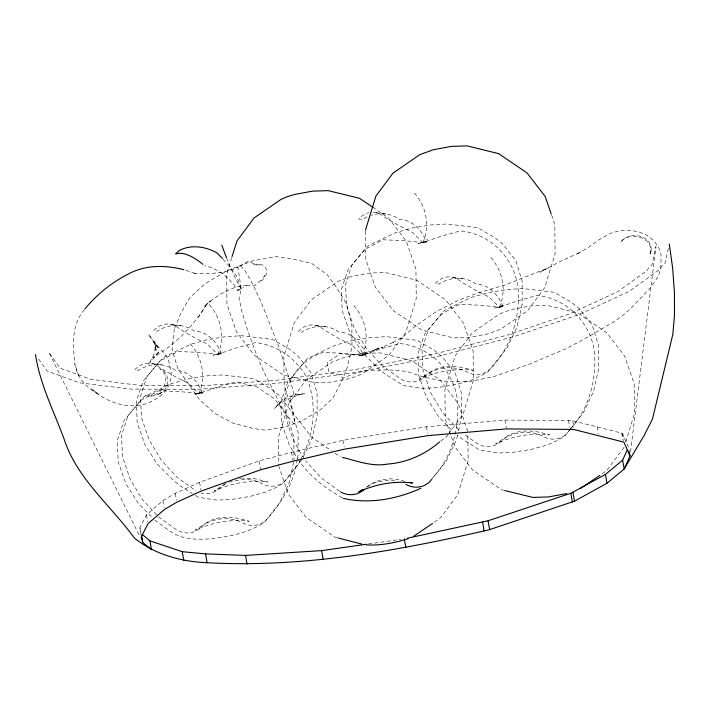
<?xml version="1.0" encoding="UTF-8"?>
<svg xmlns="http://www.w3.org/2000/svg" width="710" height="710" viewBox="0 0 710 710"><rect width="100%" height="100%" fill="white"/><g stroke="black" fill="none" stroke-linecap="round" stroke-linejoin="round"><path stroke-width="0.53" stroke-dasharray="3.55 2.66" d="M630.551 451.675L655.969 246.494L651.922 264.945L648.612 267.785L647.307 270.386L617.629 291.774L569.908 313.847L507.401 335.084L434.36 354.059L355.763 369.457L276.98 380.24L203.371 385.681L139.941 385.388L91.031 379.397L59.968 368.117L48.866 352.311L140.296 537.47M293.549 462.201L289.298 482.223L279.9 502.485L266.259 519.906A20.377 19.25 40.3 0 1 242.367 522.649C229.419 516.108 211.846 517.679 200.886 527.406A20.377 19.25 40.3 0 1 176.994 530.148L157.975 516.481L142.089 499.121L130.072 478.904L122.51 456.805L121.463 435.629L127.889 415.936L140.926 400.28L158.898 390.704L180.003 391.592L198.915 393.544L202.607 392.958L194.096 394.37L198.915 393.544L216.426 387.411L236.412 381.811L256.922 386.968L274.761 399.073L287.603 416.557L293.78 437.147L294.002 460.089M668.359 248.349L665.066 263.321L661.613 266.286L660.256 269.01L629.273 291.34L579.449 314.379L514.191 336.558L437.937 356.358L355.896 372.43L273.643 383.693L196.794 389.364L130.578 389.071L79.52 382.814L47.091 371.037L37.328 357.139M297.153 459.53C294.091 483.927 280.272 504.801 264.014 522.56C254.109 529.234 242.696 532.953 231.149 535.624C216.772 538.198 201.995 540.772 187.431 538.171C174.793 536.653 164.933 527.246 154.904 520.102M297.392 458.447L298.129 455.216L298.094 432.053L291.792 411.623L278.462 394.707L270.581 388.503L253.621 378.625L222.807 374.951L206.424 375.901L188.31 378.909L172.042 383.364L143.855 396.837L124.188 420.302L117.283 440.573L118.197 461.899L125.945 483.785L138.379 503.497L151.904 517.084M457.515 435.265L456.539 439.579L446.501 460.586L432.692 478.141M458.491 430.952L461.66 416.947L461.624 393.784L455.323 373.345L441.993 356.438L434.112 350.234L417.161 340.347L386.338 336.673L369.963 337.632L351.84 340.631L335.582 345.095L307.386 358.559L287.719 382.033L280.814 402.295L281.728 423.621L289.476 445.507L297.952 458.953M231.691 257.659L226.65 274.77L226.96 304.235L236.528 331.987L254.411 355.293L283.237 374.96L309.764 381.749L314.707 382.672L330.336 382.166L348.379 378.812L356.118 376.433L361.949 373.886L388.876 355.302L405.845 332.466L416.255 298.537L415.936 269.072L406.368 241.32L388.485 218.014L374.25 208.225M625.794 441.975L634.527 413.3L634.207 383.835L624.64 356.083L606.766 332.768L577.94 313.11L551.404 306.321L546.469 305.398L530.832 305.904L512.789 309.258L505.059 311.637L499.228 314.184L472.301 332.768L455.323 355.603L444.921 389.533L445.241 418.998L454.808 446.75L472.683 470.055L501.509 489.722L503.638 490.264M222.993 259.274L228.771 265.496L236.448 275.773L241.285 289.077L239.039 298.386L242.234 312.719L247.914 331.268L255.352 351.61L263.57 371.117L280.503 404.851L287.665 416.335L293.496 423.444A20.377 2.742 69.2 0 0 293.123 413.726L290.559 400.262L290.47 397.36L291.118 396.207L292.458 396.863A20.377 2.742 69.2 0 0 292.085 387.154L278.16 345.007L260.854 301.484L252.716 284.071L245.589 271.557L240.388 265.567L237.814 266.871L241.285 289.077L237.628 290.612A40.656 29.776 48.3 0 0 204.515 265.788M300.232 460.373L298.892 463.266L285.251 480.688A20.377 19.25 40.3 0 1 261.36 483.43C252.795 478.274 242.767 479.33 233.377 480.901M300.685 459.405C314.388 434.609 317.592 403.75 306.596 377.338C296.07 358.222 277.211 344.98 255.405 342.593L235.418 348.202L217.908 354.334L213.089 355.151L221.6 353.74L217.908 354.334L198.995 352.382L177.891 351.486L159.919 361.062L146.881 376.717L140.456 396.411L141.503 417.586L149.065 439.685L161.081 459.903L176.968 477.262L195.987 490.929M303.401 456.636L312.001 438.629L317.121 415.998L317.086 392.834L310.785 372.404L297.454 355.488L289.573 349.293L272.613 339.407L241.799 335.732L225.416 336.682L207.302 339.691L191.034 344.146L162.847 357.618L143.18 381.084L136.276 401.354L137.19 422.681L144.938 444.567L157.371 464.278L173.897 480.883L180.446 486.03L192.197 493.397M141.041 534.745L139.852 527.867L146.473 514.83L162.892 500.665L175.246 493.379L199.59 482.267L259.061 460.941L291.526 452.341L343.001 440.306L426.497 426.79L504.908 420.063L568.55 420.551L572.748 420.764L621.756 433.127L622.59 433.712L628.483 447.22L629.326 452.137M84.446 309.658C71.976 323.813 72.686 342.886 74.523 360.449C75.278 375.421 85.546 387.545 98.468 394.245L91.43 388.805C108.39 404.265 135.308 412.404 155.73 399.073C166.779 393.198 174.314 379.61 169.93 367.283C169.397 356.242 160.291 349.364 153.733 341.732L158.88 348.805L148.452 334.179L153.546 341.474L156.351 350.145L154.869 341.057L155.179 351.166L156.156 345.264L153.671 355.284L148.532 364.425L159.546 351.175L152.712 357.813C174.909 344.678 194.096 325.855 207.009 303.472M198.134 317.539L205.767 305.504L210.515 300.942L204.081 306.48C216.452 295.821 231.158 285.704 248.065 285.322L246.556 285.313L254.712 285.464L260.872 280.503L259.576 281.133C262.585 281.053 264.661 278.4 264.644 275.498L263.224 277.752C270.137 274.371 266.055 262.7 258.529 264.83L259.869 265.22L256.913 264.058L253.701 264.555L256.789 264.99L249.077 261.706L247.533 261.626L237.06 267.794L238.054 267.235C224.431 273.625 209.228 273.838 194.442 273.705L196.457 273.847L183.837 269.711M448.019 434.564L446.058 437.2L439.676 441.895M448.667 433.686L463.026 414.365L473.437 380.445L473.117 350.971L463.55 323.227L445.676 299.913L416.841 280.255L385.37 272.533L369.741 273.039L351.698 276.403L338.129 281.329L311.202 299.913L294.233 322.748L283.831 356.668L284.142 386.142L293.709 413.886L311.592 437.2L331.304 450.69M624.125 447.229L607.148 470.064L600.766 474.75M432.523 478.149C452.19 457.018 460.009 427.242 457.311 398.869C452.82 369.582 429.577 346.622 399.943 343.542L379.965 349.142L362.446 355.275L357.627 356.101L366.138 354.689L362.446 355.275L343.542 353.323L322.438 352.435C302.584 359.402 288.508 376.708 285.003 397.36C283.627 419.637 292.058 440.91 304.528 459.015M569.518 430.074L566.793 433.553A20.377 19.25 40.3 0 1 542.893 436.295C529.953 429.763 512.38 431.325 501.42 441.061A20.377 19.25 40.3 0 1 477.528 443.803L463.701 433.854M570.201 429.204C589.504 408.241 596.906 378.758 594.314 350.793C589.815 321.506 566.58 298.546 536.946 295.458L516.96 301.067L499.449 307.199L494.63 308.025L503.141 306.613L499.449 307.199L480.537 305.247L459.432 304.359L441.46 313.935L428.423 329.591L421.997 349.284L423.036 370.451L430.606 392.559L442.614 412.767L460.24 431.369M301.963 459.636L283.006 483.341L276.296 487.353L265.638 492.154L250.142 496.405L232.88 499.263L217.278 500.177L198.525 497.355L193.102 493.956M571.009 428.396L564.539 436.215L557.838 440.227L547.179 445.019L531.683 449.27L514.422 452.137L498.819 453.042L480.066 450.229L461.979 438.904L457.08 435.044M571.665 427.562L583.505 412.51L593.533 391.494L598.654 368.872L598.628 345.699L592.317 325.269L578.996 308.362L571.115 302.158L554.155 292.272L523.341 288.597L506.958 289.556L488.844 292.555L472.576 297.02L461.385 302.052L444.38 310.483L424.722 333.957L417.817 354.219L418.722 375.546L426.47 397.431L438.913 417.152L453.938 432.248M225.611 483.776L219.878 488.187A20.377 19.25 40.3 0 1 201.099 493.042M367.7 486.616C375.483 480.705 386.329 480.04 395.727 480.945M209.335 304.723A47.747 45.094 40.3 0 1 217.908 354.334L221.183 353.127A40.656 29.527 87.2 0 0 194.584 331.206A40.656 35.491 -69.5 0 0 157.309 331.153L153.626 330.629A40.656 25.241 -89.7 0 1 179.745 329.112L194.7 337.738L207.426 344.101L217.908 354.334L222.416 350.917M190.342 343.933A47.747 45.094 40.3 0 1 198.915 393.544L202.181 392.346A40.656 29.527 87.2 0 0 175.592 370.425A40.656 35.491 -69.5 0 0 138.317 370.371L134.634 369.848A40.656 25.241 -89.7 0 1 160.753 368.33L175.707 376.948L188.434 383.32L198.915 393.544L203.424 390.136M373.167 212.272A40.656 25.241 -89.7 0 1 384.793 217.393L399.748 226.011L412.474 232.383L422.956 242.607L440.475 236.474L460.453 230.874C490.086 233.954 513.321 256.913 517.821 286.201C520.936 316.216 511.306 347.075 490.299 368.969A20.377 19.25 40.3 0 1 466.408 371.712C453.459 365.171 435.887 366.733 424.926 376.469A20.377 19.25 40.3 0 1 401.035 379.211L382.024 365.535L366.129 348.184L354.112 327.967L346.551 305.859L345.513 284.692L351.929 264.999L364.976 249.343L382.947 239.767L404.052 240.655L422.956 242.607L426.648 242.021L418.137 243.432L422.956 242.607L427.464 239.19M353.882 305.664A47.747 45.094 40.3 0 1 362.446 355.275L365.721 354.077A40.656 29.527 87.2 0 0 339.123 332.156A40.656 35.491 -69.5 0 0 301.848 332.102L298.164 331.579A40.656 25.241 -89.7 0 1 324.284 330.061L339.238 338.679L351.965 345.051L362.446 355.275L366.955 351.867M490.876 257.588A47.747 45.094 40.3 0 1 499.449 307.199L502.716 306.001A40.656 29.527 87.2 0 0 476.126 284.08A40.656 35.491 -69.5 0 0 438.842 284.027L435.168 283.503A40.656 25.241 -89.7 0 1 461.278 281.985L476.241 290.603L488.959 296.975L499.449 307.199L503.949 303.782M225.558 483.501L214.216 490.974C230.812 483.244 249.858 479.729 268.069 482.037L253.532 478.416L242.332 478.176M366.236 487.326C376.726 478.797 392.124 476.552 404.718 481.389M434.369 522.249L440.75 517.563L457.719 494.719L468.13 460.799L467.828 433.517M158.587 394.201L162.04 391.929C157.442 395.656 151.124 397.085 145.417 395.399C160.105 399.828 174.314 377.471 159.723 368.623C170.711 373.034 170.063 389.568 159.235 393.766M577.452 253.763L588.767 247.178L598.335 240.184L610.414 233.333L619.635 230.741L629.211 230.191L638.485 231.726L646.828 235.241L653.67 240.504L658.552 247.142L661.125 254.712L660.77 268.362L658.268 276.598L649.694 288.659L631.385 307.838L623.957 314.512L614.798 321.31L588.457 336.709L566.58 348.468L529.119 364.292L494.231 376.486L468.582 381.776L445.188 381.634L422.761 376.779L406.555 371.348L387.642 369.768L364.718 371.01L354.121 373.558L343.205 378.102L338.892 374.303L329.192 373.256L327.23 363.99L327.141 362.331L331.481 359.757L333.744 357.29L335.573 357.086L339.85 353.473C354.592 356.731 369.351 352.329 382.956 347.083L381.332 347.651L394.334 341.865L392.967 342.522L402.18 337.507L415.9 325.633L436.526 311.459L457.737 300.587L478.602 292.689L504.26 285.26L548.2 267.892L539.937 272.232L559.844 261.644L581.65 251.633M237.282 290.168L243.805 287.683M217.908 354.334L220.916 352.684M414.392 192.996A47.747 45.094 40.3 0 1 422.956 242.607L425.964 240.965M198.915 393.544L201.924 391.902M362.446 355.275L365.455 353.633M499.449 307.199L502.458 305.557M229.454 482.205L232.339 481.034M422.956 242.607L426.231 241.409A40.656 29.527 87.2 0 0 399.632 219.488A40.656 35.491 -69.5 0 0 370.948 215.361M239.589 478.522L241.302 478.238M368.419 543.966L401.052 539.325M376.185 212.689L387.908 214.349M452.678 277.282L464.393 278.932M315.675 325.358L327.399 327.017M171.137 324.408L182.86 326.067M152.144 363.627L163.868 365.286M337.232 537.763L335.111 537.221L306.285 517.554L288.402 494.249L278.835 466.497M342.167 497.737C325.34 488.258 309.205 476.153 298.519 459.849M334.951 453.157L340.418 456.858M339.664 491.258L321.515 478.203L305.62 460.852M551.59 215.059L554.785 224.316L555.096 253.781L544.694 287.71L527.725 310.545L500.798 329.129L487.229 334.055L469.186 337.41L453.557 337.916L422.086 330.203L393.251 310.536L375.377 287.23L365.81 259.478L365.508 231.105M467.81 431.334L458.243 403.582L440.36 380.267L434.325 376.043L411.534 360.609L380.063 352.897L364.434 353.402L355.275 354.778L346.391 356.757L332.821 361.683L312.276 375.572L305.895 380.267L288.926 403.102L278.515 437.032L278.826 465.405M78.837 376.185L74.754 363.786M139.852 527.867L141.21 533.574M622.59 433.712L623.779 440.599M621.756 433.127L622.945 440.005M597.252 426.941L598.441 433.819M572.748 420.764L573.937 427.642M568.55 420.551L569.74 427.429M504.908 420.063L506.266 427.926M426.497 426.79L427.686 433.668M343.001 440.306L344.19 447.185M291.526 452.341L292.884 460.204M259.061 460.941L260.419 468.804M199.59 482.267L200.948 490.131M175.246 493.379L176.435 500.257M162.892 500.665L164.072 507.543M146.473 514.83L147.662 521.708M241.285 289.077A47.747 6.425 69.2 0 1 226.925 258.768M367.017 216.896A40.656 35.491 -69.5 0 0 362.357 219.434L358.674 218.911A40.656 25.241 -89.7 0 1 369.067 212.645M174.296 328.97L172.077 349.009L177.731 368.428L198.764 398.745L214.429 413.131L232.942 423.195L253.434 428.458L265.904 430.287L286.68 426.559L302.886 420.4L320.813 409.404L332.777 398.283L341.315 381.971L346.844 368.676L351.947 347.305L351.903 325.455L346.702 304.164L335.99 286.671L327.283 274.734L311.512 263.295L292.458 259.043L276.252 256.665L253.124 260.721L227.661 270.404L204.897 283.805L189.348 298.253L180.952 312.95L174.296 328.97M522.169 304.279L517.049 326.902L507.011 347.918L488.054 371.623L481.353 375.634L470.686 380.427L455.19 384.678L437.937 387.545L422.326 388.45L403.582 385.636L385.495 374.312L378.954 369.164L362.419 352.559L349.986 332.839L342.238 310.953L341.324 289.627L348.228 269.365L367.895 245.891L396.091 232.427L412.35 227.963L430.473 224.963L446.847 224.005L477.661 227.679L494.622 237.566L502.502 243.77L515.833 260.677L522.134 281.107L522.169 304.279M651.185 250.665L649.677 255.13C656.519 238.303 629.903 229.792 620.522 242.332C628.794 230.599 652.312 234.744 651.185 250.665M278.471 404.301L274.211 408.561L279.767 403.386L276.332 405.854L287.497 399.277L299.993 394.529L297.011 395.133L305.282 393.686C295.449 393.686 285.305 397.023 278.471 404.301M207.338 522.143L195.223 530.192C211.82 522.462 230.865 518.948 249.077 521.255C235.534 516.995 220.34 514.785 207.338 522.143M431.387 371.206L419.273 379.246C435.86 371.525 454.906 368.011 473.117 370.318C459.583 366.058 444.38 363.848 431.387 371.206M507.872 435.798L495.757 443.839C512.354 436.117 531.399 432.603 549.611 434.911C536.068 430.65 520.874 428.441 507.872 435.798M377.179 348.539L372.182 351.255L378.82 347.98L377.179 348.539"/><path stroke-width="1.06" d="M365.49 230.013L375.901 196.084L392.87 173.249L419.796 154.665L433.366 149.739L451.409 146.384L467.038 145.878L498.509 153.591L521.3 169.024L527.335 173.249L545.218 196.563L551.235 214.038M232.028 256.603L237.051 240.841L254.02 218.005L280.947 199.421L286.778 196.874L294.517 194.496L312.56 191.141L328.189 190.635L359.659 198.347L373.336 207.613M407.531 538.171L488.081 520.758L570.84 493.264L605.444 474.431L622.634 460.178L627.125 450.211M629.326 452.137L630.01 456.068L624.161 469.017L606.97 483.27L574.479 501.18L489.607 529.607L484.105 530.929C393.455 551.626 300.383 567.822 207.08 562.728C181.236 561.663 154.78 554.51 134.403 538.056C110.565 505.298 76.609 478.309 63.936 438.585C53.632 410.877 39.929 384.057 35.5 354.538M84.987 308.814C96.933 294.357 111.967 282.216 128.767 273.803C145.727 264.679 165.616 264.999 183.837 269.711M432.035 478.984L429.79 481.637A20.377 19.25 40.3 0 1 405.898 484.38M439.676 441.895C424.891 454.569 406.972 462.618 387.518 464.074C372.093 466.931 357.272 461.021 342.539 457.4M413.823 536.139L432.576 523.456M580.221 488.649L599.879 475.354M362.952 489.412L358.763 491.915C375.35 484.193 394.396 480.679 412.608 482.986L409.652 482.392M420.844 488.303C396.89 499.192 369.014 504.34 343.072 498.305M407.993 538.695C394.689 543.061 380.613 545.573 366.582 544.934M566.66 493.574L548.608 496.929L532.979 497.435L504.695 490.539M142.009 534.24L149.952 540.887L182.23 551.688L205.554 553.88L245.527 555.424L321.639 550.623L366.245 544.277M338.297 538.038L361.639 544.011M630.01 456.068L624.117 442.561L623.282 441.975L574.275 429.603L570.077 429.39L506.434 428.902L428.023 435.629L344.527 449.146L293.052 461.189L260.588 469.789L201.116 491.116L176.772 502.227L164.418 509.505L147.999 523.669L141.379 536.716L142.737 542.422L151.478 549.735L149.952 540.887M222.274 258.493L217.216 253.053A40.656 31.639 36.8 0 0 178.84 250.808L175.69 253.967A40.656 18.833 50.6 0 1 202.776 264.271M622.634 460.178L624.161 469.017L644.05 435.674L652.472 418.998L672.84 334.339L674.5 315.045L674.438 292.529L672.663 268.318L669.299 244.062M605.444 474.431L606.97 483.27M572.952 492.341L574.479 501.18M570.84 493.264L572.366 502.103M488.081 520.758L489.607 529.607M482.578 522.081L484.105 530.929M404.318 538.854L405.845 547.703M321.639 550.623L323.174 559.462M245.527 555.424L247.062 564.264M205.554 553.88L207.08 562.728M182.23 551.688L183.757 560.527M141.547 535.544L142.737 542.422M226.588 257.925A47.747 6.425 69.2 0 1 221.848 245.216M364.416 489.137A20.377 19.25 40.3 0 1 340.525 491.879"/></g></svg>
